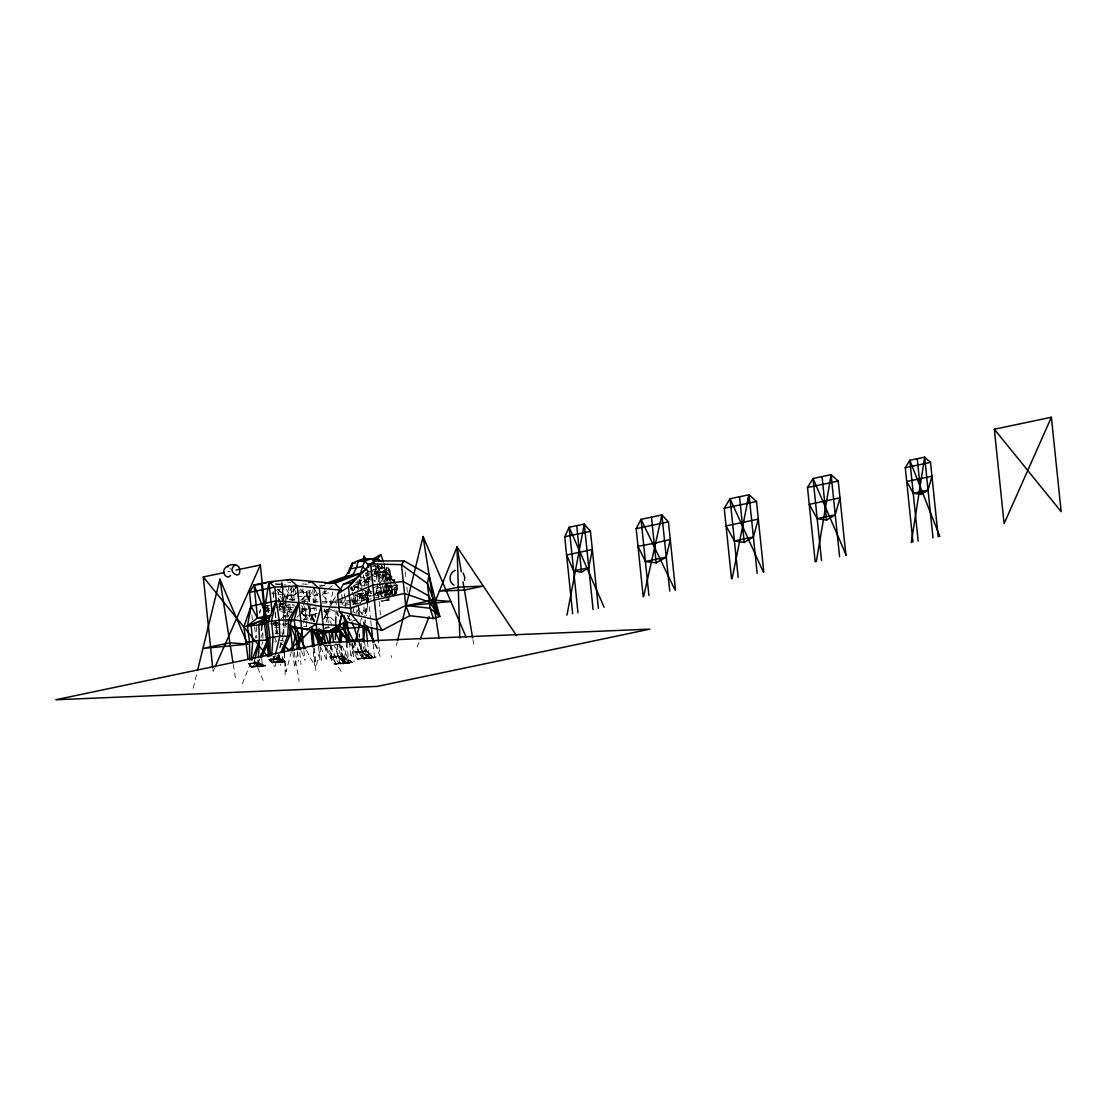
<?xml version="1.0" encoding="UTF-8"?>
<svg xmlns="http://www.w3.org/2000/svg" width="1117" height="1117" viewBox="0 0 1117 1117"><rect width="100%" height="100%" fill="white"/><g stroke="black" fill="none" stroke-linecap="round" stroke-linejoin="round"><path stroke-width="0.75" stroke-dasharray="5 3.75" d="M389.484 581.035L389.735 570.298L387.711 566.556M385.393 596.687C382.461 590.223 381.288 582.348 383.606 575.548L386.58 573.817L389.763 574.25L394.818 580.114M335.896 615.132L336.063 608.234M336.147 604.828L336.259 599.717M341.034 604.115L341.118 600.639M372.101 591.549L356.826 594.607L361.433 593.197L361.936 597.204L360.386 605.358M367.73 569.084L366.613 580.617L369.141 587.067M262.83 638.561L263.151 630.602M283.229 634.274L283.76 621.527M361.405 593.797L356.784 594.495M369.057 588.743L366.46 615.69M385.211 596.939L386.091 582.083M386.189 580.421L386.44 567.324M267.968 612.325L268.22 609.142L272.981 608.151M365.245 613.596L365.985 605.121M368.833 588.408L367.758 578.048L368.373 571.15L364.226 568.888M254.369 660.37L253.978 663.638L255.835 667.017L262.272 666.556L256.784 663.386L248.532 663.735L250.78 667.031L262.439 665.969L259.228 662.87L248.532 663.735L251.883 667.184L265.734 665.83L259.228 662.87L250.976 663.219L254.257 666.304L265.734 665.83L261.573 666.151L257.999 663.135L249.705 663.484L252.484 666.667L264.003 666.193L257.999 663.135L259.479 659.03M273.553 656.14L274.377 659.351L279.641 658.583L282.852 661.669L271.194 662.744L268.932 659.449L277.198 659.1L282.671 662.269L276.248 662.73L274.377 659.351L274.782 656.084M368.764 600.709L355.234 594.942L354.019 604.297L360.149 603.012L357.859 580.938M255.598 667.226L256.603 660.761L257.245 666.877M394.65 593.057L393.868 585.49L397.107 584.987L397.624 588.589L392.095 596.771L392.961 585.587M358.766 615.02L360.121 606.964M385.937 598.07L387.739 579.332L390.503 577.922L393.435 578.131L395.921 584.093L396.451 589.259L395.195 595.221L393.435 578.131L384.653 571.359L387.557 567.115L389.735 570.298L392.318 580.868M390.531 594.886L391.397 589.734L396.451 589.259L376.764 592.806L375.507 595.766M275.271 666.402L277.211 655.023M283.09 620.577L286.483 600.625M286.762 599.005L289.526 582.767M368.722 590.027L366.278 601.728L368.68 589.664M359.088 636.732L359.618 633.702M343.17 664.308L346.926 644.523M353.195 611.558L356.351 594.942M357.552 588.603L359.311 579.29M363.332 625.478L364.296 620.493M365.594 613.847L368.498 598.866L349.467 602.873M366.278 601.728L368.833 588.687M365.608 613.694L368.498 598.866L352.679 604.492M294.958 665.788L298.057 650.387M303.573 623.021L310.47 588.813M393.589 596.492L396.703 592.638L397.624 588.589L387.096 591.214L389.498 596.422L390.894 589.999L390.545 586.523L382.503 584.317M316.586 664.922L320.244 648.488M326.122 622.211L332.88 591.996L322.171 594.244M366.627 600.15L369.127 589.064M254.83 659.742L254.257 666.304L250.78 667.031L262.272 666.556L259.842 666.514L256.784 663.386L253.978 663.638L258.055 662.786L262.439 665.969M275.229 655.456L274.475 658.667L278.077 661.683L286.147 661.543L279.641 658.583L268.932 659.449L272.297 662.898L278.077 661.683L271.194 662.744L282.671 662.269L280.241 662.227L277.198 659.1L274.377 659.351M375.759 593.602L377.811 585.643M375.326 595.096L381.511 596.618L384.248 586.132M390.224 585.392L387.906 594.509M193.199 688.254L196.871 673.258M396.381 645.556L397.191 642.233M291.355 651.783L286.12 671.666L284.151 652.593M301.381 613.68L307.049 592.15L298.728 590.767M354.913 642.889L350.989 657.801L349.593 644.202M360.582 621.345L361.461 618.036L363.095 621.108M362.327 614.727L364.505 606.433M366.25 599.815L368.861 589.874M393.407 580.994L378.817 565.663L376.387 566.165L374.432 573.51L382.531 578.76L387.739 579.332L393.435 578.131M257.692 660.063L255.835 667.017L261.615 665.802L259.228 662.87L256.784 663.386L258.976 666.695M261.783 645.081L262.69 641.758M278.552 654.115L276.248 662.73L282.852 661.669M280.381 647.455L283.104 637.472M279.529 647.972L280.925 643.029L280.576 639.762M359.688 598.586L360.302 596.478L359.451 596.324M259.521 612.186L260.54 609.296M279.892 654.744L278.412 658.848L280.241 662.227L284.402 661.906L278.412 658.848L270.119 659.184L272.897 662.381L284.402 661.906L281.987 661.85L278.412 658.848L281.107 662.046M395.683 593.895L397.624 588.589L394.399 590.628M242.403 683.702L251.325 661.348M260.903 637.402L263.444 631.007M277.979 594.649L279.864 589.916M280.507 588.338L282.392 583.605L285.212 587.807M417.046 647.008L419.601 640.613M353.363 590.725L356.574 582.823M258.055 662.786L259.284 659.77M279.697 655.47L278.454 658.499L282.029 661.515L279.641 658.583L277.198 659.1L279.376 662.409M259.465 613.275L260.778 610.147M256.505 666.207L261.21 658.374M276.918 661.92L280.967 655.595M214.464 668.259L213.068 671.401L212.719 667.966M386.342 580.24L389.526 573.482L387.557 567.115L372.743 569.712M345.656 598.558L342.765 604.283L348.071 603.166M323.79 619.069L335.407 596.115M323.776 619.279L329.222 608.695M329.99 607.187L335.435 596.604M302.512 602.286L309.102 596.995L313.961 587.696L317.591 595.207L308.278 597.023L308.767 601.714M302.065 600.429L307.049 592.15L300.333 593.56M287.39 598.656L287.055 595.445L292.04 587.305M387.725 584.959L389.288 599.997L381.274 601.169L387.585 599.703L389.791 596.101M388.283 594.691L391.397 589.734L376.764 592.806L376.303 588.38L378.789 586.746M279.418 610.133C282.056 604.828 290.532 606.042 291.872 611.725M359.437 596.115L361.433 593.141L361.936 597.204L367.898 592.289L370.872 593.406M266.391 611.823L268.22 609.142L269.811 612.004M287.013 617.492L289.191 614.797M279.068 607.006L282.433 603.082M294.064 589.553L283.564 601.784L277.421 591.493M292.794 600.276L289.429 599.675L296.41 592.987M272.967 624.054L276.178 623.454L279.864 619.963M281.093 618.804L293.38 607.173M300.655 600.29L311.545 589.985M296.773 617.394L300.585 613.987M301.855 612.842L311.992 603.752M313.263 602.622L320.872 595.808M322.143 594.663L332.28 585.587M386.859 580.645L391.439 576.875L387.334 566.975M284.081 617.101L291.984 610.762M359.674 576.847L367.758 578.048L373.092 574.417M289.08 622.769L285.547 624.892L282.433 624.417M361.824 596.017L364.742 594.9M357.119 610.119L360.749 616.71M370.439 580.072L367.758 578.048L379.515 572.449L386.566 586.048L391.243 585.071L392.067 593.029M308.641 616.012L309.479 615.621M353.991 585.42L366.613 580.617L363.528 576.972M317.368 613.261L311.015 615.495L302.498 614.573M323.721 611.013L330.06 608.765M297.234 596.157L309.102 596.995L326.583 590.963M352.064 621.234L356.895 619.642M394.106 587.751L396.172 587.109L397.261 585.113L390.545 586.523L396.172 587.109L397.107 584.987L390.545 586.523M324.963 627.824L328.272 626.805M311.001 615.453L316.642 613.624L310.917 614.643L314.324 622.071M325.661 612.018L334.514 609.938M227.561 571.862L230.409 571.276M370.956 566.975L378.3 565.439L381.511 596.618L386.007 596.101M275.145 590.516L281.861 589.106L284.695 616.542M371.333 570.536L387.557 567.115M365.985 573.817L372.98 572.351M374.474 572.03L383.759 571.778L389.526 573.482L390.601 583.828M370.244 574.613L364.379 575.855L365.566 587.305M371.71 574.306L383.759 571.778L381.581 564.741M319.923 586.439L327.365 584.875M367.758 578.048L372.017 577.154M373.678 576.805L389.526 573.482L384.653 571.359M278.482 594.16L287.055 595.445L296.312 593.504L294.246 588.966M297.68 593.225L310.079 590.614M370.704 564.448L376.387 566.165L383.606 575.548L389.763 574.25L389.735 570.298L374.432 573.51L383.606 575.548L391.411 581.971M356.812 581.454L371.919 578.271M279.013 602.831L278.524 598.14L298.658 593.909M355.415 582.962L366.613 580.617M369.545 581.426L354.173 584.666L354.689 589.678M367.102 584.75L355.611 587.165L350.124 585.517M276.039 607.508L289.834 604.604M373.092 587.514L378.063 586.467M376.303 588.38L390.95 585.308L388.716 591.661L373.846 594.789M383.201 591.116L393.31 588.994M354.787 592.317L364.603 595.752L370.802 594.439M373.734 593.825L388.716 591.661L391.397 589.734L391.816 593.965M280.939 611.585L288.884 613.093L293.869 612.046M303.782 609.966L314.505 607.718L315.525 617.575M373.93 595.403L361.336 598.042L355.234 594.942M371.249 598.782L366.851 599.703L361.336 598.042L357.049 589.999M374.181 598.167L378.579 597.232M387.054 598.712L389.288 599.997L381.274 601.239L381.19 600.401M273.33 623.886L281.163 622.406M288.284 620.912L285.212 621.555L285.547 624.892L282.419 623.998M274.182 625.827L280.479 624.515M303.684 626.777L306.714 626.134M351.632 619.781L349.83 620.158L347.401 617.952M324.712 628.522L331.442 627.112M323.902 645.668L326.653 645.095L335.966 663.456L349.984 662.87L340.978 656.433L332.573 656.782M329.627 644.97L324.167 645.612L333.452 663.987L347.457 663.4L339.051 656.838L330.66 657.187L335.742 657.187L340.113 663.987L349.509 662.465L342.891 656.028L334.472 656.377L329.124 644.565M332.377 645.277L325.494 645.835L334.793 664.21L343.212 662.451L352.497 662.339L342.891 656.028L334.472 656.377M248.532 663.735L254.062 662.953L257.664 665.969L254.257 666.304M268.932 659.449L274.475 658.667L271.375 658.932L274.656 662.018L286.147 661.543L281.987 661.85L279.641 658.583M277.281 662.674L276.402 654.171M330.66 657.187L334.5 656.377L338.493 662.926L352.497 662.339L342.793 656.028L339.959 644.118L335.505 644.02M347.848 640.641L354.368 652.202L365.859 650.862L376.206 657.368L369.406 658.29L362.732 651.853L358.683 640.181M331.679 657.355L338.102 656.014L343.212 662.451L333.452 663.987L347.457 663.4L345.725 663.261L339.051 656.838L335.7 657.187L330.716 645.626L339.959 644.118L337.334 644.23M350.724 643.741L355.388 652.37L361.796 651.029L366.921 657.466L376.206 657.368L357.133 659.016L354.34 652.202L366.599 651.043L373.218 657.494L357.133 659.016L371.137 658.43L362.732 651.853L354.34 652.202M349.509 662.465L342.151 655.847L335.742 657.187M373.218 657.494L363.793 659.016L359.423 652.216L354.396 640.641M370.676 658.025L364.673 651.448L359.423 652.216L365.859 650.862L372.24 657.243L366.599 651.043L364.379 642.121M340.908 656.433L342.891 656.028L348.239 662.73L349.984 662.87L345.725 663.261L340.894 656.433L337.474 644.649L334.863 644.746L338.996 643.881L342.151 655.847M338.046 656.014L334.304 645.584M343.854 605.428L350.71 604.381M352.413 604.129L355.848 603.613M363.933 657.871L366.921 657.466L361.81 651.029L359.088 643.587L361.796 651.029M286.189 621.583L284.891 621.611M274.991 633.716L279.906 633.227M342.807 656.028L338.982 656.838L334.988 645.165L324.167 645.612M352.497 662.339L348.239 662.73L340.978 656.433L346.982 662.995M275.69 584.47L282.098 583.926M279.878 640.669L283.09 640.39M360.009 580.114L360.861 588.296L364.603 595.752L372.212 595.138M269.769 623.9L280.87 624.18M289.429 599.675L296.2 599.257M386.44 600.164L389.288 599.997M279.222 603.585L286.078 603.292M313.5 602.119L335.784 601.155M337.488 601.086L363.207 599.983L362.341 591.689M301.227 601.812L308.013 601.532L307.049 592.15M264.994 605.428L270.188 605.219M278.845 604.856L285.77 604.562M322.157 603.054L336.008 602.482M337.739 602.412L355.066 601.7M265.958 610.538L269.239 610.399M279.068 609.994L292.054 609.463M301.716 609.058L318.345 608.36M303.042 619.307L309.828 619.027L308.194 603.18M286.971 623.705L283.62 623.845L283.941 634.023M274.754 627.405L286.441 626.916M353.503 641.06L358.208 651.393L366.599 651.043M351.827 643.029L356.295 651.797L364.673 651.448L369.406 658.29L371.137 658.43L363.793 659.016L362.732 651.853L368.149 658.555M373.678 657.899L359.674 658.471L356.281 651.797M374.446 571.499L377.462 571.401L378.593 582.334L373.986 581.622M351.562 586.983L356.239 586.914L355.89 583.591M364.617 651.448L362.467 644.09M293.562 607.704L279.864 606.489M302.358 583.954L307.44 584.317M319.308 585.14L324.391 585.503L326.387 604.814M287.055 595.445L295.53 596.045M368.373 571.15L373.148 571.709M374.74 571.89L379.515 572.449M287.614 582.18L290.895 582.571M316.069 616.109L311.015 615.495L309.255 606.419L310.68 620.284M324.516 617.115L332.95 618.134M275.229 583.702L286.455 585.126M271.626 593.113L276.779 593.895M376.611 590.6L382.866 591.912M360.861 588.296L355.611 587.165L355.29 584.037M273.065 622.546L281.037 624.529M282.657 624.892L285.896 625.618M367.27 600.178L361.336 598.042L360.903 593.909M370.97 579.206L378.97 582.097M352.511 611.767L355.625 613.065M362.215 589.511L367.898 592.289M309.172 601.7L309.102 596.995L318.15 602.147M330.213 609.002L337.767 613.289M383.313 596.562L376.764 592.806L378.649 597.386M376.387 566.165L386.58 573.817L387.278 580.533M280.144 642.722L282.657 644.858M277.7 589.343L288.116 598.517M322.785 595.668L331.595 603.641M300.166 588.924L315.259 603.082M324.07 611.334L334.137 620.773M372.24 657.243L365.859 650.862L363.863 643.392M277.965 589.273L287.865 599.229M295.181 606.573L292.738 604.129L293.115 608.709M302.484 613.931L308.837 620.326M343.114 656.237L348.532 662.227L340.113 663.987L339.051 656.838L344.455 663.526M357.998 609.212L362.634 614.392M260.708 666.332L257.999 663.135L259.842 666.514L264.003 666.193L261.573 666.151L259.228 662.87M286.147 589.204L293.659 600.401M301.171 611.599L306.812 620.005M323.874 645.458L341.914 672.364M229.795 568.092L230.493 569.139M314.715 620.354L310.917 614.643L314.1 621.178M395.921 584.093L391.439 576.875L382.531 578.76L380.576 582.669L378.817 565.663M358.208 651.393L362.201 657.941L366.921 657.466L358.473 659.239L355.374 652.384M314.547 621.415L311.015 615.495L313.402 621.652M284.444 603.278L289.792 612.214M335.98 611.669L339.093 617.045M266.642 606.852L269.253 611.376M364.603 595.752L366.851 599.703L365.901 590.53M347.471 615.425L350.054 619.949M270.398 659.519L272.297 662.898M249.985 663.805L251.883 667.184M351.52 599.452L355.569 607.034M375.41 644.132L379.515 651.797L378.454 641.451M278.524 598.14L288.27 616.361M306.435 650.317L314.645 665.662L312.886 648.67M350.92 587.053L352.525 590.139M369.504 589.748L371.542 593.783M351.352 588.031L352.595 590.544L352.092 585.601M332.042 625.269L324.195 608.96L327.532 615.914M347.945 658.332L341.104 644.104L342.682 659.449M317.577 595.207L313.975 587.696L316.697 614.127M301.744 605.484L308.083 619.432M320.691 647.204L326.164 659.239M347.708 615.397L349.83 620.158L349.132 613.359M349.412 585.894L351.422 590.502M352.092 592.024L356.211 601.449M357.608 604.632L361.768 614.182M374.74 643.867L380.269 656.517M279.236 599.969L286.399 616.556M301.52 651.546L305.22 660.119M254.355 659.812L263.724 681.705M276.444 641.73L274.642 637.165L275.173 642.261M284.123 661.236L281.847 655.456L282.489 661.571M351.646 587.151L352.763 590.167M351.632 597.846L354.019 604.297L353.14 595.696M383.955 564.574L386.58 573.817L381.386 565.118L383.145 582.125M375.954 565.774L377.462 571.401M472.896 639.538L473.776 644.649M284.947 598.544L282.392 583.605L282.964 602.049M285.24 600.206L287.795 615.16M294.162 652.356L299.119 681.356M233.271 664.364L235.617 679.304M268.22 609.142L268.722 612.521M405.262 571.89L405.96 578.69M406.839 587.193L407.37 592.303M395.949 585.392L396.703 592.638L394.79 594.384L396.703 592.638L392.598 593.49L390.894 589.999L396.437 589.762L396.018 593.057L392.598 593.49L391.858 586.243M390.503 577.922L390.601 578.941M389.763 574.25L390.489 581.245M390.629 582.599L392.095 596.771M387.739 579.332L388.227 584.079M388.395 585.671L389.498 596.422M384.122 563.191L387.376 594.621M384.122 566.277L385.7 581.594M385.882 583.297L387.585 599.703M383.759 571.778L384.779 581.594M383.606 575.548L384.471 583.898M384.653 585.601L385.63 595.124M391.187 655.539L391.397 657.536M383.62 586.844L384.583 596.143M381.051 587.374L382.014 596.673M377.378 563.471L380.743 596.017M375.438 565.816L378.956 599.787M379.124 601.491L380.534 615.076M368.805 583.772L367.619 572.267L369.922 571.639L365.859 572.49L370.579 619M370.76 620.675L371.277 625.702M373.19 644.188L374.586 657.704M363.5 574.822L364.687 586.313M365.203 591.41L366.097 600.011M360.623 575.018L362.173 590.027M363.905 606.782L364.952 616.975M365.259 619.921L365.566 622.867M367.507 641.703L369.28 658.821M360.177 580.156L361.196 590.013M361.559 593.532L361.936 597.204M359.465 579.974L360.107 586.216M357.105 595.389L357.985 603.878M358.166 605.582L359.046 614.057M361.126 643.071L362.704 658.346M353.921 584.917L356.909 613.61M359.018 634.079L359.367 637.5M360.079 644.327L361.489 657.983M352.204 643.169L354.159 662.004M344.371 593.658L345.698 606.531M341.746 594.314L342.863 604.66M346.801 642.833L348.853 663.121M337.669 610.859L338.339 617.366M337.069 644.663L339.01 663.33M326.848 609.24L328.747 627.684M330.506 644.718L332.266 661.641M325.201 645.514L326.611 659.156M320.076 646.841L321.836 663.819M312.676 590.069L314.003 602.901M318.457 646.017L319.965 660.552M309.102 596.995L309.926 605.023M310.093 606.615L311.531 620.577M314.352 647.902L316.125 665.02M313.556 648.014L315.874 670.549M302.861 588.813L306.1 620.186M306.253 621.68L307.077 629.611M301.869 607.955L302.442 613.526M303.908 650.569L304.899 660.175M293.045 587.57L294.371 600.471M299.747 652.398L300.99 664.531M290.895 587.207L292.277 600.653M297.513 651.323L298.56 661.515M289.917 604.423L290.588 610.901M288.06 605.079L288.884 613.093M292.933 652.3L294.343 665.927M281.777 580.798L286.315 624.696M281.219 582.934L281.693 587.57M279.166 604.395L279.85 610.999M282.001 631.803L282.531 636.997M282.713 638.729L283.076 642.191M273.162 591.27L273.665 596.157M275.354 612.563L276.039 619.209M276.22 620.857L277.588 634.163M272.995 592.694L273.693 599.41M275.047 612.507L275.69 618.762M276.178 623.454L277.211 633.507M279.459 655.26L280.507 665.313M275.354 620.019L276.723 633.144M274.922 621.289L276.234 634.009M278.356 654.548L279.138 662.116M267.871 605.791L268.569 612.535M273.12 656.489L274.168 666.64M267.075 605.149L267.605 610.189M261.741 658.988L262.439 665.788M254.676 627.168L255.821 638.296M258.306 662.297L258.725 666.416M251.856 614.727L252.372 619.837M266.656 607.159L266.963 612.339M283.006 603.725L283.523 620.493M284.514 652.677L285.184 674.71M276.695 622.225L276.89 633.325M256.282 626.511L256.477 637.612M314.031 621.261L311.015 615.495L313.933 621.247"/><path stroke-width="1.5" d="M335.323 639.427L335.854 616.877M316.39 629.346L318.177 633.967L347.08 628.201L363.011 627.154L363.486 641.884M367.786 567.506L367.898 564.322L364.645 560.832L358.166 560.664L351.995 563.499L348.462 573.23M260.526 656.74L267.354 640.111L267.508 636.885M349.398 571.304L349.579 568.162M258.362 657.634L259.409 640.432L258.781 624.403L271.026 615.621M251.241 659.812L252.721 641.074L251.06 625.129L265.204 619.125L267.898 621.583L269.895 637.472L270.091 655.847M271.654 655.525L273.12 636.788L271.459 620.843L276.22 600.904L274.782 587.095L268.932 581.845L254.09 584.959L249.538 592.401L250.976 606.21L247.485 625.869L249.482 641.758L249.677 660.133M282.28 652.593L289.582 636.104L290.881 620.033L298.965 602.691L321.151 606.322L339.791 607.62M364.379 642.121L363.667 639.133L365.022 627.461L363.011 627.154M261.35 630.365L268.932 581.845L290.085 579.486L334.821 583.311L360.442 573.342L364.645 560.832L371.598 558.933L377.602 558.709L380.087 560.818M911.318 542.541L924.653 457.16L909.81 460.274L905.273 467.716L912.966 542.192M339.247 642.331L341.006 631.454M816.29 561.6L831.104 474.683L813.036 478.481L807.507 487.529L815.187 561.823M464.504 580.393L464.77 577.196L463.08 572.965M347.247 642.847L347.89 639.482M567.003 615.048L584.275 524.082L569.153 527.252L564.713 536.76L572.658 613.722M249.398 614.168L250.976 606.21L276.22 600.904L298.965 602.691L294.246 619.656L297.331 649.619M363.207 560.399L364.03 556.182L365.678 558.807M588.785 567.715L592.331 549.606L566.598 555.009L573.649 570.899L581.524 572.197L588.785 567.715L573.649 570.899M298.407 648.684L302.539 628.159M732.124 578.606L749.018 494.775L730.057 498.754L724.235 508.263L731.523 578.746M747.259 503.418L749.018 494.775L756.502 501.477L763.791 571.96M363.667 639.133L347.848 640.641L338.297 629.737L341.732 614.266M320.984 645.249L324.251 630.588L332.335 631.817L339.261 631.538L307.077 629.611L289.135 626.33M643.643 596.576L661.892 514.951L641.046 519.335L636.173 528.634L643.197 596.66M655.609 543.057L637.989 546.283L645.403 561.502L656.182 562.814L666.249 557.132L670.27 539.497L652.747 543.658M255.207 658.122L259.409 640.432L267.354 640.111M275.62 653.836L279.808 636.145L279.18 620.117L276.22 600.904L267.898 621.583L269.672 618.888M381.009 561.669L377.602 558.709L364.407 558.682L358.166 560.664L356.491 567.673L352.888 574.934L329.138 583.744M197.681 669.949L219.895 579.22L247.667 644.174L202.945 648.446L229.879 642.778L247.667 644.174M342.053 613.75L339.177 625.492L340.936 642.47M397.596 640.586L423.078 536.523L466.236 637.458M342.64 633.311L340.336 642.582L333.592 628.494M329.529 642.973L332.335 631.817L325.089 632.515L315.371 629.457M291.788 650.122L295.279 636.872M355.36 641.228L360.149 623.007M268.583 656.168L264.338 622.337L265.204 619.125L261.504 583.409L266.391 582.906M274.922 605.54L276.22 600.904M318.289 644.411L316.195 624.138L321.151 606.322M753.375 536.956L758.331 519.126L726.064 525.912L734.414 540.935L744.257 542.415L753.375 536.956L734.414 540.935M835.251 514.853L839.97 497.875L809.239 504.339L817.183 518.637L826.566 520.075L835.251 514.853L817.183 518.637M928.059 490.154L931.941 476.205L906.697 481.511L913.231 493.267L920.925 494.426L928.059 490.154L913.231 493.267M363.583 632.027L365.022 627.461M339.498 642.373L342.528 633.283M248.002 658.821L243.925 626.623L250.976 606.21L257.496 617.952L265.204 619.125L247.485 625.869L257.496 617.952L270.845 615.16M348.783 573.552L351.995 563.499L354.787 562.689M252.177 659.965L259.409 640.432L246.243 642.443M420.243 639.022L429.165 616.668M434.918 602.3L457.048 546.897L516.571 635.657M280.939 652.454L287.781 635.768L288.563 619.726L298.965 602.691M261.881 656.88L267.843 643.392M215.162 666.695L260.359 564.979L236.12 570.075M1051.39 417.255L1004.099 523.678L994.339 429.249L1051.39 417.255L1061.15 511.684L994.339 429.249M349.412 642.498L347.303 622.099L339.386 611.432L337.585 593.937L343.394 584.275L355.374 578.634L366.376 568.707M324.935 583.786L345.321 576.526L350.375 568.958L362.62 566.375L365.622 569.921M404.117 560.902L401.52 564.644L405.736 605.47L409.785 615.704L433.424 618.497L439.721 616.486L428.928 575.032L404.117 560.902L374.935 560.985L370.649 563.89L348.462 587.025L337.585 593.937M383.396 561.767L380.785 554.618L377.602 558.709L379.194 561.125M230.549 575.437C227.756 579.667 222.883 574.306 223.847 570.675C224.699 564.797 235.924 562.214 239.052 567.338C243.715 582.669 224.377 570.927 235.575 564.881M355.374 578.634L348.462 587.025L351.269 614.182L360.191 625.199L382.112 630.365L409.785 615.704M295.125 588.324L297.22 585.88L341.369 590.209L334.821 583.311M289.903 629.15L292.235 626.819L303.545 637.332L310.959 629.974L312.718 646.966M372.492 563.191L374.935 560.985M284.207 646.017L288.94 650.178L303.545 637.332M290.378 621.987L294.246 619.656L316.195 624.138L339.177 625.492L344.678 622.281M316.195 624.138L307.077 629.611L290.518 625.981M373.832 558.584L380.785 554.618M336.51 627.237L329.11 631.175L330.339 643.015M358.962 561.237L364.407 558.682L371.598 558.933L374.307 561.963M338.214 600.08L372.841 585.057L403.251 581.454L428.733 595.919L439.721 616.486L430.003 608.234L405.736 605.47L376.443 619.949L339.386 611.432M455.261 570.452C448.964 572.379 448.308 582.083 454.033 585.113M338.633 627.936L329.11 631.175L339.359 630.421M212.719 667.966L203.308 576.958L224.322 572.546M355.15 562.828L351.995 563.499L352.274 566.207M361.489 561.502L364.645 560.832M287.083 580.128L290.085 579.486L297.22 585.88L303.726 648.851M249.538 592.401L274.782 587.095L297.22 585.88M308.683 582.627L311.838 581.957L319.336 588.673L325.033 643.811M345.321 576.526L360.442 573.342M564.713 536.76L590.446 531.343L598.391 608.304M343.394 584.275L351.785 582.502M807.507 487.529L838.239 481.064L845.918 555.372M905.273 467.716L930.517 462.41L938.21 536.886M724.235 508.263L756.502 501.477M636.173 528.634L668.441 521.848L675.464 589.888M243.925 626.623L265.036 624.138M264.338 622.337L279.18 620.117L294.246 619.656L289.75 620.466M299.384 648.935L297.234 628.131L299.133 627.726M266.656 638.156L279.808 636.145L289.582 636.104M645.403 561.502L666.249 557.132M330.032 632.306L332.335 631.817L333.592 642.568M373.748 563.233L367.898 564.322L368.708 567.254M289.457 620.354L294.246 619.656M269.658 582.571L272.911 582.236M340.922 630.016L329.11 631.175L339.177 625.492L343.617 628.927L350.347 640.111M257.496 617.952L254.09 584.959L260.61 584.359M328.384 632.376L325.089 632.515L328.621 643.057M331.763 632.236L336.957 632.013M297.234 628.131L306.966 628.927M313.458 629.471L321.291 630.225M338.94 607.048L350.64 608.179L374.377 599.997L404.494 593.462L429.361 602.077L439.721 616.486L427.462 583.605L428.928 575.032L429.235 578.006M227.016 566.668L227.994 566.808M347.303 622.099L360.191 625.199M319.909 645.151L318.331 629.862L320.774 631.538M284.36 646.087L288.94 650.178M930.517 462.41L924.653 457.16L933.002 537.975M838.239 481.064L831.104 474.683L839.579 556.699M318.331 629.862L321.64 633.241L326.024 643.615M338.297 629.737L347.959 639.622M668.441 521.848L661.892 514.951L669.767 591.088M590.446 531.343L584.275 524.082L593.099 609.561M203.308 576.958L267.968 656.754M346.075 636.788L348.141 639.51M313.43 629.89L322.925 644.048M318.973 628.801L321.64 633.241M351.771 622.979L354.34 627.503L358.557 642.093L357.482 639.119M382.112 630.365L376.443 619.949L370.649 563.89L401.52 564.644L427.462 583.605L430.003 608.234L433.424 618.497M363.919 622.644L373.776 641.06M298.225 634.973L305.611 648.782M318.177 633.967L323.413 644.16L320.788 636.872M352.832 639.594L347.08 628.201L345.139 618.036M675.017 589.985L641.046 519.335L648.907 595.473M763.344 572.058L730.057 498.754L738.169 577.349M311.503 626.958L320.02 645.696M604.088 607.243L569.153 527.252L577.978 612.73M366.851 625.827L374.041 642.275M846.239 555.303L813.036 478.481L821.512 560.497M289.736 624.277L300.864 650.024M939.844 536.537L909.81 460.274L918.174 541.103M254.09 584.959L267.089 617.98M347.848 640.641L343.617 628.927L343.491 622.448M461.307 571.806L457.048 546.897L459.841 638.016M463.01 581.775L472.617 637.835M292.989 645.542L293.869 650.653M423.078 536.523L439.065 638.338M219.895 579.22L233.006 662.702M917.239 458.71L920.925 494.426M822.07 476.582L826.566 520.075M749.018 494.775L757.144 573.356M739.538 496.772L744.257 542.415M651.462 517.143L656.182 562.814M576.707 525.66L581.524 572.197M376.485 622.462L378.454 641.451M371.444 627.377L373.008 642.498M365.915 626.288L367.507 641.703M358.166 560.664L358.32 562.158M343.98 615.495L346.759 642.847M312.411 629.053L314.184 646.184M311.587 628.941L313.374 646.282M290.294 626.735L292.752 650.597M283.606 647.399L284.151 652.593M268.932 581.845L272.003 611.627M260.359 564.979L269.769 655.972M261.21 653.878L261.56 657.285M284.304 645.891L284.458 650.974M364.03 556.182L364.072 559.366M433.047 600.08L406.127 605.763L450.849 601.477L433.047 600.08M458.277 587.151L439.386 591.116L464.435 590.083L483.34 586.104L458.277 587.151M328.356 642.484L55.85 699.745L377.309 686.397L649.815 629.136L328.356 642.484"/></g></svg>
